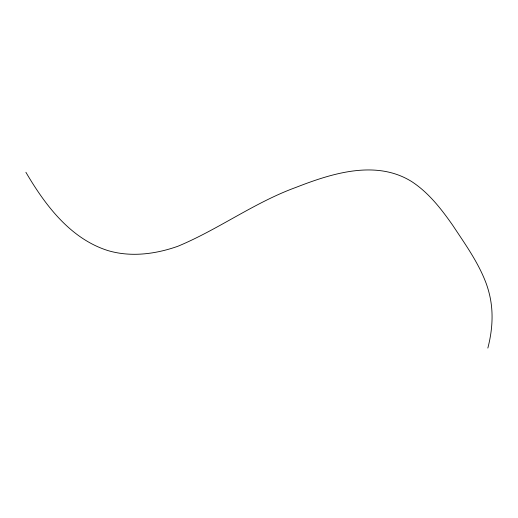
<?xml version="1.0" encoding="UTF-8"?>
<svg xmlns="http://www.w3.org/2000/svg" width="518" height="518" viewBox="0 0 518 518"><rect width="100%" height="100%" fill="white"/><g stroke="black" fill="none" stroke-linecap="round" stroke-linejoin="round"><path stroke-width="0.78" d="M487.846 348.077C491.731 333.119 493.317 317.417 490.967 302.072A328.457 171.128 3.8 0 0 486.13 283.288C478.256 262.263 464.989 243.9 452.719 225.298C441.245 208.935 428.664 192.651 411.726 181.604C376.049 159.33 331.863 173.368 295.901 187.419C254.319 202.532 218.479 229.416 177.81 246.296C155.653 254.118 130.996 257.394 108.126 250.641C70.344 238.804 45.092 205.018 25.9 172.28"/></g></svg>
